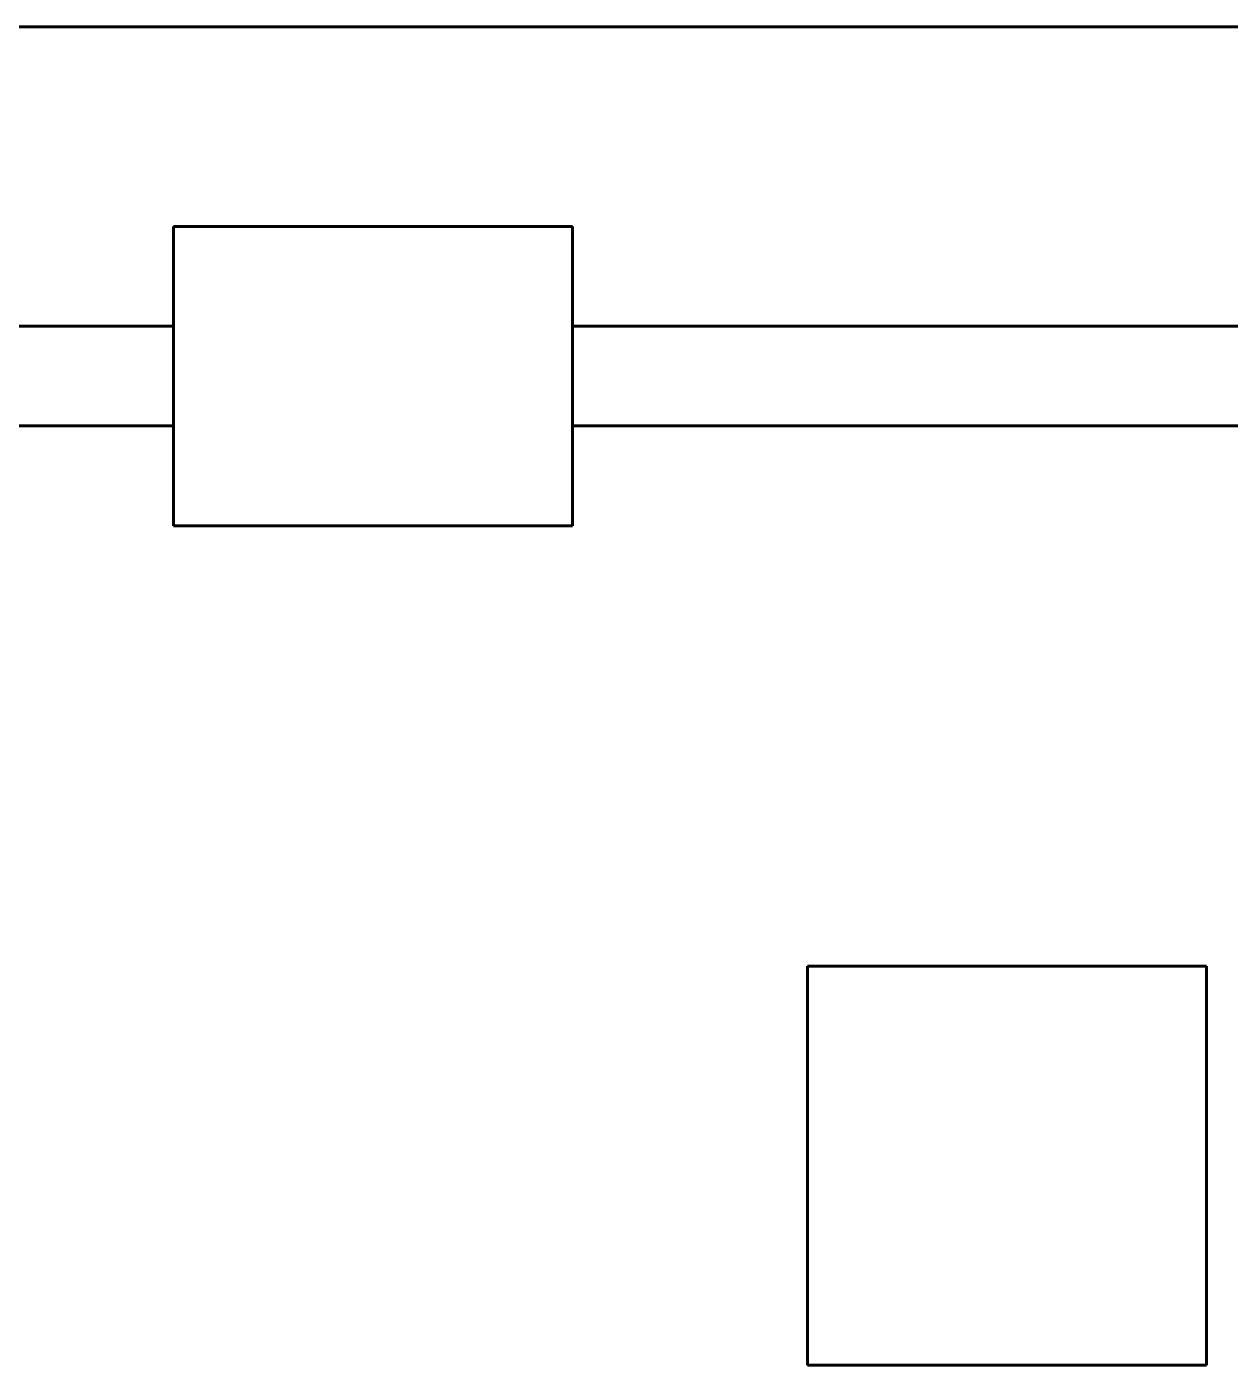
# Model space of a CAD drawing. Extents: x 0 to 297, y 0 to 292.
# Drawn here: x 164.61 to 170.65, y 109.4 to 116.11 of the extents above; entities that cross this region are included whole.
import ezdxf

# ---------------------------------------------------------------- set-up
doc = ezdxf.new("R2010")
doc.units = 0
doc.header["$MEASUREMENT"] = 0
doc.linetypes.add('K5LT_BASIC', pattern=[0])
doc.layers.add('Системный слой', color=7, linetype='Continuous')

# ---------------------------------------------------------------- blocks, each defined once
blk = doc.blocks.new('*U')
at = {"layer": 'Системный слой', "linetype": 'K5LT_BASIC', "lineweight": 60}
for p, q in [((167.35, 115.1064), (165.35, 115.1064)), ((165.35, 115.1064), (165.35, 113.6064)), ((167.35, 115.1064), (165.35, 115.1064)), ((165.35, 115.1064), (165.35, 113.6064)), ((167.35, 115.1064), (165.35, 115.1064)), ((165.35, 115.1064), (165.35, 113.6064)), ((167.35, 113.6064), (167.35, 115.1064)), ((167.35, 113.6064), (167.35, 115.1064)), ((167.35, 113.6064), (167.35, 115.1064)), ((165.35, 113.6064), (167.35, 113.6064)), ((165.35, 113.6064), (167.35, 113.6064)), ((165.35, 113.6064), (167.35, 113.6064)), ((170.5274, 111.4002), (168.5274, 111.4002)), ((168.5274, 111.4002), (168.5274, 109.4002)), ((170.5274, 109.4002), (170.5274, 111.4002)), ((168.5274, 109.4002), (170.5274, 109.4002))]:
    blk.add_line(p, q, dxfattribs=at)

msp = doc.modelspace()

# ---------------------------------------------------------------- linework, layer by layer
at = {"layer": 'Системный слой', "linetype": 'K5LT_BASIC', "lineweight": 60}
for p, q in [((191.35, 116.1064), (109.3503, 116.1064)), ((165.35, 115.1064), (165.35, 113.6064)), ((165.35, 115.1064), (167.35, 115.1064)), ((167.35, 115.1064), (165.35, 115.1064)), ((165.35, 113.6064), (165.35, 115.1064)), ((165.35, 115.1064), (165.35, 113.6064)), ((165.35, 115.1064), (167.35, 115.1064)), ((165.35, 115.1064), (165.35, 113.6064)), ((165.35, 115.1064), (167.35, 115.1064)), ((167.35, 115.1064), (165.35, 115.1064)), ((165.35, 113.6064), (165.35, 115.1064)), ((165.35, 115.1064), (165.35, 113.6064)), ((165.35, 115.1064), (167.35, 115.1064)), ((165.35, 115.1064), (165.35, 113.6064)), ((165.35, 115.1064), (167.35, 115.1064)), ((167.35, 115.1064), (167.35, 113.6064)), ((167.35, 115.1064), (167.35, 113.6064)), ((167.35, 115.1064), (167.35, 113.6064)), ((167.35, 115.1064), (167.35, 113.6064)), ((167.35, 115.1064), (167.35, 113.6064)), ((167.35, 115.1064), (167.35, 113.6064)), ((167.35, 115.1064), (167.35, 113.6064)), ((167.35, 115.1064), (167.35, 113.6064)), ((167.35, 115.1064), (167.35, 113.6064)), ((167.35, 115.1064), (167.35, 113.6064)), ((159.3502, 114.6065), (165.3502, 114.6065)), ((173.3497, 114.6066), (167.35, 114.6066)), ((167.3502, 114.6065), (173.3502, 114.6065)), ((165.35, 114.1064), (159.35, 114.1064)), ((173.35, 114.1064), (167.35, 114.1064)), ((173.35, 114.1064), (167.35, 114.1064)), ((167.35, 113.6064), (165.35, 113.6064)), ((165.35, 113.6064), (167.35, 113.6064)), ((167.35, 113.6064), (165.35, 113.6064)), ((165.35, 113.6064), (167.35, 113.6064)), ((167.35, 113.6064), (165.35, 113.6064)), ((165.35, 113.6064), (167.35, 113.6064)), ((167.35, 113.6064), (165.35, 113.6064)), ((165.35, 113.6064), (167.35, 113.6064)), ((167.35, 113.6064), (165.35, 113.6064)), ((165.35, 113.6064), (167.35, 113.6064)), ((166.6, 113.6064), (165.85, 113.6064)), ((166.6, 113.6064), (165.85, 113.6064)), ((166.6, 113.6064), (165.85, 113.6064)), ((166.6, 113.6064), (165.85, 113.6064)), ((166.6, 113.6064), (165.85, 113.6064))]:
    msp.add_line(p, q, dxfattribs=at)

# ---------------------------------------------------------------- block references
at = {"layer": 'Системный слой'}
msp.add_blockref('*U', (0, 0), dxfattribs=at)
msp.add_blockref('*U', (0, 0), dxfattribs=at)
msp.add_blockref('*U', (0, 0), dxfattribs=at)
msp.add_blockref('*U', (0, 0), dxfattribs=at)
msp.add_blockref('*U', (0, 0), dxfattribs=at)
msp.add_blockref('*U', (0, 0), dxfattribs=at)
msp.add_blockref('*U', (0, 0), dxfattribs=at)
msp.add_blockref('*U', (0, 0), dxfattribs=at)
msp.add_blockref('*U', (0, 0), dxfattribs=at)
msp.add_blockref('*U', (0, 0), dxfattribs=at)
msp.add_blockref('*U', (0, 0), dxfattribs=at)
msp.add_blockref('*U', (0, 0), dxfattribs=at)
msp.add_blockref('*U', (0, 0), dxfattribs=at)
msp.add_blockref('*U', (0, 0), dxfattribs=at)
msp.add_blockref('*U', (0, 0), dxfattribs=at)
msp.add_blockref('*U', (0, 0), dxfattribs=at)
msp.add_blockref('*U', (0, 0), dxfattribs=at)
msp.add_blockref('*U', (0, 0), dxfattribs=at)
msp.add_blockref('*U', (0, 0), dxfattribs=at)
msp.add_blockref('*U', (0, 0), dxfattribs=at)
msp.add_blockref('*U', (0, 0), dxfattribs=at)
msp.add_blockref('*U', (0, 0), dxfattribs=at)
msp.add_blockref('*U', (0, 0), dxfattribs=at)
msp.add_blockref('*U', (0, 0), dxfattribs=at)
msp.add_blockref('*U', (0, 0), dxfattribs=at)
msp.add_blockref('*U', (0, 0), dxfattribs=at)
msp.add_blockref('*U', (0, 0), dxfattribs=at)
msp.add_blockref('*U', (0, 0), dxfattribs=at)
msp.add_blockref('*U', (0, 0), dxfattribs=at)
msp.add_blockref('*U', (0, 0), dxfattribs=at)
msp.add_blockref('*U', (0, 0), dxfattribs=at)
msp.add_blockref('*U', (0, 0), dxfattribs=at)
msp.add_blockref('*U', (0, 0), dxfattribs=at)
msp.add_blockref('*U', (0, 0), dxfattribs=at)
msp.add_blockref('*U', (0, 0), dxfattribs=at)
msp.add_blockref('*U', (0, 0), dxfattribs=at)
msp.add_blockref('*U', (0, 0), dxfattribs=at)
msp.add_blockref('*U', (0, 0), dxfattribs=at)
msp.add_blockref('*U', (0, 0), dxfattribs=at)
msp.add_blockref('*U', (0, 0), dxfattribs=at)
msp.add_blockref('*U', (0, 0), dxfattribs=at)
msp.add_blockref('*U', (0, 0), dxfattribs=at)
msp.add_blockref('*U', (0, 0), dxfattribs=at)
msp.add_blockref('*U', (0, 0), dxfattribs=at)
msp.add_blockref('*U', (0, 0), dxfattribs=at)
msp.add_blockref('*U', (0, 0), dxfattribs=at)
msp.add_blockref('*U', (0, 0), dxfattribs=at)
msp.add_blockref('*U', (0, 0), dxfattribs=at)
msp.add_blockref('*U', (0, 0), dxfattribs=at)
msp.add_blockref('*U', (0, 0), dxfattribs=at)
msp.add_blockref('*U', (0, 0), dxfattribs=at)
msp.add_blockref('*U', (0, 0), dxfattribs=at)
msp.add_blockref('*U', (0, 0), dxfattribs=at)
msp.add_blockref('*U', (0, 0), dxfattribs=at)
msp.add_blockref('*U', (0, 0), dxfattribs=at)
msp.add_blockref('*U', (0, 0), dxfattribs=at)
msp.add_blockref('*U', (0, 0), dxfattribs=at)
msp.add_blockref('*U', (0, 0), dxfattribs=at)
msp.add_blockref('*U', (0, 0), dxfattribs=at)
msp.add_blockref('*U', (0, 0), dxfattribs=at)
msp.add_blockref('*U', (0, 0), dxfattribs=at)
msp.add_blockref('*U', (0, 0), dxfattribs=at)
msp.add_blockref('*U', (0, 0), dxfattribs=at)
msp.add_blockref('*U', (0, 0), dxfattribs=at)
msp.add_blockref('*U', (0, 0), dxfattribs=at)
msp.add_blockref('*U', (0, 0), dxfattribs=at)
msp.add_blockref('*U', (0, 0), dxfattribs=at)
msp.add_blockref('*U', (0, 0), dxfattribs=at)
msp.add_blockref('*U', (0, 0), dxfattribs=at)
msp.add_blockref('*U', (0, 0), dxfattribs=at)
msp.add_blockref('*U', (0, 0), dxfattribs=at)
msp.add_blockref('*U', (0, 0), dxfattribs=at)
msp.add_blockref('*U', (0, 0), dxfattribs=at)
msp.add_blockref('*U', (0, 0), dxfattribs=at)
msp.add_blockref('*U', (0, 0), dxfattribs=at)
msp.add_blockref('*U', (0, 0), dxfattribs=at)
msp.add_blockref('*U', (0, 0), dxfattribs=at)
msp.add_blockref('*U', (0, 0), dxfattribs=at)
msp.add_blockref('*U', (0, 0), dxfattribs=at)
msp.add_blockref('*U', (0, 0), dxfattribs=at)
msp.add_blockref('*U', (0, 0), dxfattribs=at)
msp.add_blockref('*U', (0, 0), dxfattribs=at)
msp.add_blockref('*U', (0, 0), dxfattribs=at)
msp.add_blockref('*U', (0, 0), dxfattribs=at)
msp.add_blockref('*U', (0, 0), dxfattribs=at)
msp.add_blockref('*U', (0, 0), dxfattribs=at)
msp.add_blockref('*U', (0, 0), dxfattribs=at)
msp.add_blockref('*U', (0, 0), dxfattribs=at)
msp.add_blockref('*U', (0, 0), dxfattribs=at)
msp.add_blockref('*U', (0, 0), dxfattribs=at)
msp.add_blockref('*U', (0, 0), dxfattribs=at)
msp.add_blockref('*U', (0, 0), dxfattribs=at)
msp.add_blockref('*U', (0, 0), dxfattribs=at)
msp.add_blockref('*U', (0, 0), dxfattribs=at)
msp.add_blockref('*U', (0, 0), dxfattribs=at)
msp.add_blockref('*U', (0, 0), dxfattribs=at)
msp.add_blockref('*U', (0, 0), dxfattribs=at)
msp.add_blockref('*U', (0, 0), dxfattribs=at)
msp.add_blockref('*U', (0, 0), dxfattribs=at)
msp.add_blockref('*U', (0, 0), dxfattribs=at)
msp.add_blockref('*U', (0, 0), dxfattribs=at)
msp.add_blockref('*U', (0, 0), dxfattribs=at)
msp.add_blockref('*U', (0, 0), dxfattribs=at)
msp.add_blockref('*U', (0, 0), dxfattribs=at)
msp.add_blockref('*U', (0, 0), dxfattribs=at)
msp.add_blockref('*U', (0, 0), dxfattribs=at)
msp.add_blockref('*U', (0, 0), dxfattribs=at)
msp.add_blockref('*U', (0, 0), dxfattribs=at)
msp.add_blockref('*U', (0, 0), dxfattribs=at)
msp.add_blockref('*U', (0, 0), dxfattribs=at)
msp.add_blockref('*U', (0, 0), dxfattribs=at)
msp.add_blockref('*U', (0, 0), dxfattribs=at)
msp.add_blockref('*U', (0, 0), dxfattribs=at)
msp.add_blockref('*U', (0, 0), dxfattribs=at)
msp.add_blockref('*U', (0, 0), dxfattribs=at)
msp.add_blockref('*U', (0, 0), dxfattribs=at)
msp.add_blockref('*U', (0, 0), dxfattribs=at)
msp.add_blockref('*U', (0, 0), dxfattribs=at)
msp.add_blockref('*U', (0, 0), dxfattribs=at)
msp.add_blockref('*U', (0, 0), dxfattribs=at)
msp.add_blockref('*U', (0, 0), dxfattribs=at)
msp.add_blockref('*U', (0, 0), dxfattribs=at)
msp.add_blockref('*U', (0, 0), dxfattribs=at)
msp.add_blockref('*U', (0, 0), dxfattribs=at)
msp.add_blockref('*U', (0, 0), dxfattribs=at)
msp.add_blockref('*U', (0, 0), dxfattribs=at)
msp.add_blockref('*U', (0, 0), dxfattribs=at)
msp.add_blockref('*U', (0, 0), dxfattribs=at)
msp.add_blockref('*U', (0, 0), dxfattribs=at)
msp.add_blockref('*U', (0, 0), dxfattribs=at)
msp.add_blockref('*U', (0, 0), dxfattribs=at)
msp.add_blockref('*U', (0, 0), dxfattribs=at)
msp.add_blockref('*U', (0, 0), dxfattribs=at)
msp.add_blockref('*U', (0, 0), dxfattribs=at)
msp.add_blockref('*U', (0, 0), dxfattribs=at)
msp.add_blockref('*U', (0, 0), dxfattribs=at)
msp.add_blockref('*U', (0, 0), dxfattribs=at)
msp.add_blockref('*U', (0, 0), dxfattribs=at)
msp.add_blockref('*U', (0, 0), dxfattribs=at)
msp.add_blockref('*U', (0, 0), dxfattribs=at)
msp.add_blockref('*U', (0, 0), dxfattribs=at)
msp.add_blockref('*U', (0, 0), dxfattribs=at)
msp.add_blockref('*U', (0, 0), dxfattribs=at)
msp.add_blockref('*U', (0, 0), dxfattribs=at)
msp.add_blockref('*U', (0, 0), dxfattribs=at)
msp.add_blockref('*U', (0, 0), dxfattribs=at)
msp.add_blockref('*U', (0, 0), dxfattribs=at)
msp.add_blockref('*U', (0, 0), dxfattribs=at)
msp.add_blockref('*U', (0, 0), dxfattribs=at)
msp.add_blockref('*U', (0, 0), dxfattribs=at)
msp.add_blockref('*U', (0, 0), dxfattribs=at)
msp.add_blockref('*U', (0, 0), dxfattribs=at)
msp.add_blockref('*U', (0, 0), dxfattribs=at)
msp.add_blockref('*U', (0, 0), dxfattribs=at)
msp.add_blockref('*U', (0, 0), dxfattribs=at)
msp.add_blockref('*U', (0, 0), dxfattribs=at)
msp.add_blockref('*U', (0, 0), dxfattribs=at)
msp.add_blockref('*U', (0, 0), dxfattribs=at)
msp.add_blockref('*U', (0, 0), dxfattribs=at)
msp.add_blockref('*U', (0, 0), dxfattribs=at)
msp.add_blockref('*U', (0, 0), dxfattribs=at)
msp.add_blockref('*U', (0, 0), dxfattribs=at)
msp.add_blockref('*U', (0, 0), dxfattribs=at)
msp.add_blockref('*U', (0, 0), dxfattribs=at)
msp.add_blockref('*U', (0, 0), dxfattribs=at)
msp.add_blockref('*U', (0, 0), dxfattribs=at)
msp.add_blockref('*U', (0, 0), dxfattribs=at)
msp.add_blockref('*U', (0, 0), dxfattribs=at)
msp.add_blockref('*U', (0, 0), dxfattribs=at)
msp.add_blockref('*U', (0, 0), dxfattribs=at)
msp.add_blockref('*U', (0, 0), dxfattribs=at)
msp.add_blockref('*U', (0, 0), dxfattribs=at)
msp.add_blockref('*U', (0, 0), dxfattribs=at)
msp.add_blockref('*U', (0, 0), dxfattribs=at)
msp.add_blockref('*U', (0, 0), dxfattribs=at)
msp.add_blockref('*U', (0, 0), dxfattribs=at)
msp.add_blockref('*U', (0, 0), dxfattribs=at)
msp.add_blockref('*U', (0, 0), dxfattribs=at)
msp.add_blockref('*U', (0, 0), dxfattribs=at)
msp.add_blockref('*U', (0, 0), dxfattribs=at)
msp.add_blockref('*U', (0, 0), dxfattribs=at)
msp.add_blockref('*U', (0, 0), dxfattribs=at)
msp.add_blockref('*U', (0, 0), dxfattribs=at)
msp.add_blockref('*U', (0, 0), dxfattribs=at)
msp.add_blockref('*U', (0, 0), dxfattribs=at)
msp.add_blockref('*U', (0, 0), dxfattribs=at)
msp.add_blockref('*U', (0, 0), dxfattribs=at)
msp.add_blockref('*U', (0, 0), dxfattribs=at)
msp.add_blockref('*U', (0, 0), dxfattribs=at)
msp.add_blockref('*U', (0, 0), dxfattribs=at)
msp.add_blockref('*U', (0, 0), dxfattribs=at)
msp.add_blockref('*U', (0, 0), dxfattribs=at)
msp.add_blockref('*U', (0, 0), dxfattribs=at)
msp.add_blockref('*U', (0, 0), dxfattribs=at)
msp.add_blockref('*U', (0, 0), dxfattribs=at)
msp.add_blockref('*U', (0, 0), dxfattribs=at)
msp.add_blockref('*U', (0, 0), dxfattribs=at)
msp.add_blockref('*U', (0, 0), dxfattribs=at)
msp.add_blockref('*U', (0, 0), dxfattribs=at)
msp.add_blockref('*U', (0, 0), dxfattribs=at)
msp.add_blockref('*U', (0, 0), dxfattribs=at)
msp.add_blockref('*U', (0, 0), dxfattribs=at)
msp.add_blockref('*U', (0, 0), dxfattribs=at)
msp.add_blockref('*U', (0, 0), dxfattribs=at)
msp.add_blockref('*U', (0, 0), dxfattribs=at)
msp.add_blockref('*U', (0, 0), dxfattribs=at)
msp.add_blockref('*U', (0, 0), dxfattribs=at)
msp.add_blockref('*U', (0, 0), dxfattribs=at)
msp.add_blockref('*U', (0, 0), dxfattribs=at)
msp.add_blockref('*U', (0, 0), dxfattribs=at)
msp.add_blockref('*U', (0, 0), dxfattribs=at)
msp.add_blockref('*U', (0, 0), dxfattribs=at)
msp.add_blockref('*U', (0, 0), dxfattribs=at)
msp.add_blockref('*U', (0, 0), dxfattribs=at)
msp.add_blockref('*U', (0, 0), dxfattribs=at)
msp.add_blockref('*U', (0, 0), dxfattribs=at)
msp.add_blockref('*U', (0, 0), dxfattribs=at)
msp.add_blockref('*U', (0, 0), dxfattribs=at)
msp.add_blockref('*U', (0, 0), dxfattribs=at)
msp.add_blockref('*U', (0, 0), dxfattribs=at)
msp.add_blockref('*U', (0, 0), dxfattribs=at)
msp.add_blockref('*U', (0, 0), dxfattribs=at)
msp.add_blockref('*U', (0, 0), dxfattribs=at)
msp.add_blockref('*U', (0, 0), dxfattribs=at)
msp.add_blockref('*U', (0, 0), dxfattribs=at)
msp.add_blockref('*U', (0, 0), dxfattribs=at)
msp.add_blockref('*U', (0, 0), dxfattribs=at)
msp.add_blockref('*U', (0, 0), dxfattribs=at)
msp.add_blockref('*U', (0, 0), dxfattribs=at)
msp.add_blockref('*U', (0, 0), dxfattribs=at)
msp.add_blockref('*U', (0, 0), dxfattribs=at)
msp.add_blockref('*U', (0, 0), dxfattribs=at)
msp.add_blockref('*U', (0, 0), dxfattribs=at)
msp.add_blockref('*U', (0, 0), dxfattribs=at)
msp.add_blockref('*U', (0, 0), dxfattribs=at)
msp.add_blockref('*U', (0, 0), dxfattribs=at)
msp.add_blockref('*U', (0, 0), dxfattribs=at)
msp.add_blockref('*U', (0, 0), dxfattribs=at)
msp.add_blockref('*U', (0, 0), dxfattribs=at)
msp.add_blockref('*U', (0, 0), dxfattribs=at)
msp.add_blockref('*U', (0, 0), dxfattribs=at)
msp.add_blockref('*U', (0, 0), dxfattribs=at)
msp.add_blockref('*U', (0, 0), dxfattribs=at)
msp.add_blockref('*U', (0, 0), dxfattribs=at)
msp.add_blockref('*U', (0, 0), dxfattribs=at)
msp.add_blockref('*U', (0, 0), dxfattribs=at)
msp.add_blockref('*U', (0, 0), dxfattribs=at)
msp.add_blockref('*U', (0, 0), dxfattribs=at)
msp.add_blockref('*U', (0, 0), dxfattribs=at)
msp.add_blockref('*U', (0, 0), dxfattribs=at)
msp.add_blockref('*U', (0, 0), dxfattribs=at)
msp.add_blockref('*U', (0, 0), dxfattribs=at)
msp.add_blockref('*U', (0, 0), dxfattribs=at)
msp.add_blockref('*U', (0, 0), dxfattribs=at)
msp.add_blockref('*U', (0, 0), dxfattribs=at)
msp.add_blockref('*U', (0, 0), dxfattribs=at)
msp.add_blockref('*U', (0, 0), dxfattribs=at)
msp.add_blockref('*U', (0, 0), dxfattribs=at)
msp.add_blockref('*U', (0, 0), dxfattribs=at)
msp.add_blockref('*U', (0, 0), dxfattribs=at)
msp.add_blockref('*U', (0, 0), dxfattribs=at)
msp.add_blockref('*U', (0, 0), dxfattribs=at)
msp.add_blockref('*U', (0, 0), dxfattribs=at)
msp.add_blockref('*U', (0, 0), dxfattribs=at)
msp.add_blockref('*U', (0, 0), dxfattribs=at)
msp.add_blockref('*U', (0, 0), dxfattribs=at)
msp.add_blockref('*U', (0, 0), dxfattribs=at)
msp.add_blockref('*U', (0, 0), dxfattribs=at)
msp.add_blockref('*U', (0, 0), dxfattribs=at)
msp.add_blockref('*U', (0, 0), dxfattribs=at)
msp.add_blockref('*U', (0, 0), dxfattribs=at)
msp.add_blockref('*U', (0, 0), dxfattribs=at)
msp.add_blockref('*U', (0, 0), dxfattribs=at)
msp.add_blockref('*U', (0, 0), dxfattribs=at)
msp.add_blockref('*U', (0, 0), dxfattribs=at)
msp.add_blockref('*U', (0, 0), dxfattribs=at)
msp.add_blockref('*U', (0, 0), dxfattribs=at)
msp.add_blockref('*U', (0, 0), dxfattribs=at)
msp.add_blockref('*U', (0, 0), dxfattribs=at)
msp.add_blockref('*U', (0, 0), dxfattribs=at)
msp.add_blockref('*U', (0, 0), dxfattribs=at)
msp.add_blockref('*U', (0, 0), dxfattribs=at)
msp.add_blockref('*U', (0, 0), dxfattribs=at)
msp.add_blockref('*U', (0, 0), dxfattribs=at)
msp.add_blockref('*U', (0, 0), dxfattribs=at)
msp.add_blockref('*U', (0, 0), dxfattribs=at)
msp.add_blockref('*U', (0, 0), dxfattribs=at)
msp.add_blockref('*U', (0, 0), dxfattribs=at)
msp.add_blockref('*U', (0, 0), dxfattribs=at)
msp.add_blockref('*U', (0, 0), dxfattribs=at)
msp.add_blockref('*U', (0, 0), dxfattribs=at)
msp.add_blockref('*U', (0, 0), dxfattribs=at)
msp.add_blockref('*U', (0, 0), dxfattribs=at)
msp.add_blockref('*U', (0, 0), dxfattribs=at)
msp.add_blockref('*U', (0, 0), dxfattribs=at)
msp.add_blockref('*U', (0, 0), dxfattribs=at)
msp.add_blockref('*U', (0, 0), dxfattribs=at)
msp.add_blockref('*U', (0, 0), dxfattribs=at)
msp.add_blockref('*U', (0, 0), dxfattribs=at)
msp.add_blockref('*U', (0, 0), dxfattribs=at)
msp.add_blockref('*U', (0, 0), dxfattribs=at)
msp.add_blockref('*U', (0, 0), dxfattribs=at)
msp.add_blockref('*U', (0, 0), dxfattribs=at)
msp.add_blockref('*U', (0, 0), dxfattribs=at)
msp.add_blockref('*U', (0, 0), dxfattribs=at)

doc.saveas('drawing.dxf')
